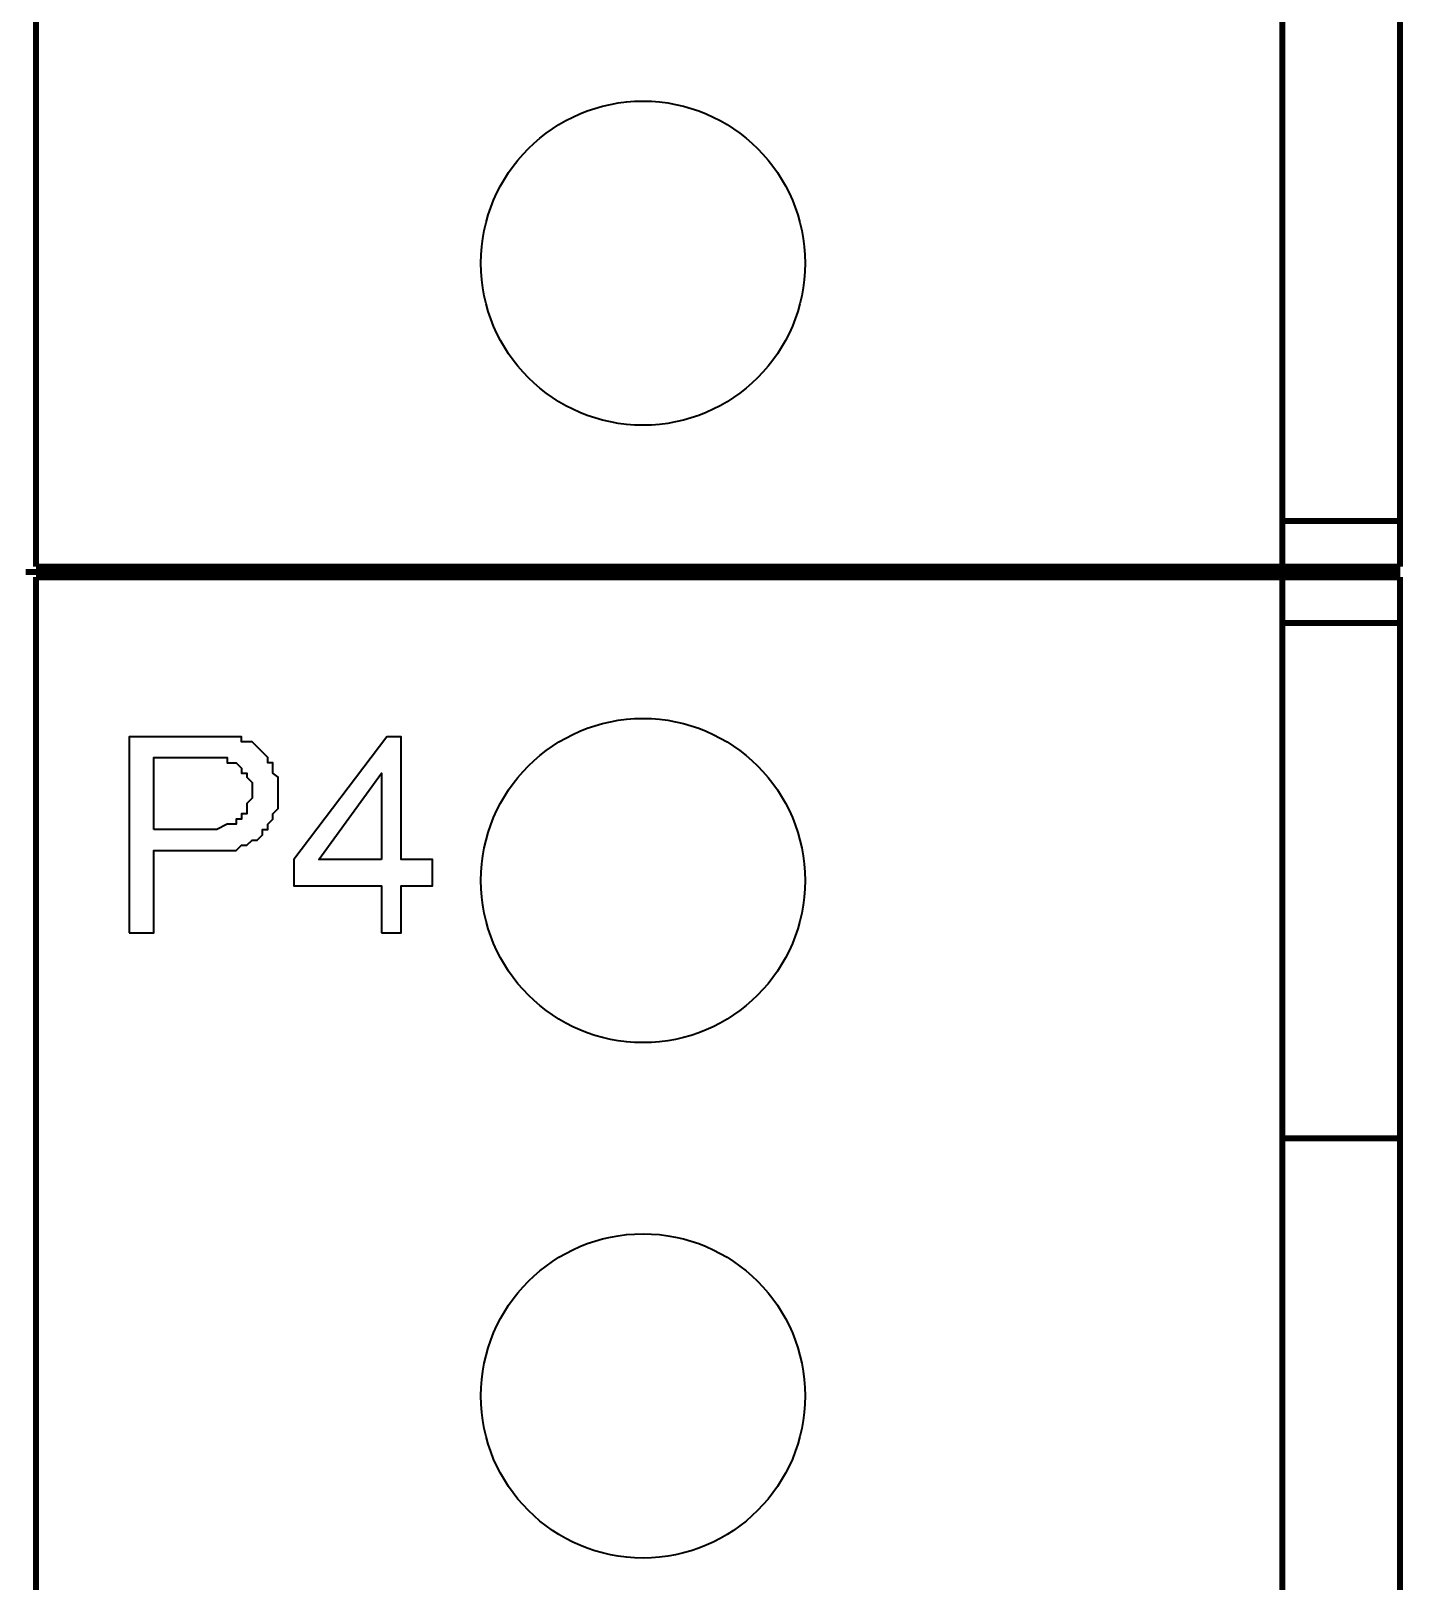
# Model space of a CAD drawing. Header units: millimetres. Extents: x -109 to -14.2, y -107.5 to -24.7.
# Drawn here: x -37.94 to -31.14, y -71.09 to -63.44 of the extents above; entities that cross this region are included whole.
import ezdxf

# ---------------------------------------------------------------- set-up
doc = ezdxf.new("R2010")
doc.units = ezdxf.units.MM
doc.header["$MEASUREMENT"] = 0
doc.layers.add('layer 1', color=7, linetype='Continuous')
doc.styles.get("Standard").update_dxf_attribs({"font": 'Deng.ttf'})
doc.dimstyles.get("Standard").update_dxf_attribs({"dimscale": 20, "dimtxt": 0.18, "dimasz": 0.18, "dimexe": 0.18, "dimexo": 0.0625, "dimgap": 0.09, "dimtad": 0, "dimtih": 1, "dimtoh": 1, "dimdec": 1, "dimzin": 0, "dimdsep": 46, "dimtxsty": 'Standard', "dimcen": 0.09, "dimadec": 0, "dimazin": 0, "dimtfac": 1, "dimtdec": 1, "dimtofl": 0, "dimtmove": 0, "dimatfit": 3, "dimfxl": 1, "dimtolj": 1, "dimtzin": 0, "dimarcsym": 0})

# ---------------------------------------------------------------- blocks, each defined once
blk = doc.blocks.new('*D3')
at = {"color": 0, "lineweight": -2, "transparency": 16777216}
for p, q in [((-32.0652, -34.6167), (-15.3886, -34.6167)), ((-18.9886, -38.2167), (-18.9886, -62.3458)), ((-18.9886, -94.0027), (-18.9886, -69.8736)), ((-32.0652, -97.6027), (-15.3886, -97.6027))]:
    blk.add_line(p, q, dxfattribs=at)
at = {"color": 0, "transparency": 16777216}
for points in [[(-19.5886, -38.2167), (-18.3886, -38.2167), (-18.9886, -34.6167)], [(-19.5886, -94.0027), (-18.3886, -94.0027), (-18.9886, -97.6027)]]:
    blk.add_solid(points, dxfattribs=at)
at = {"layer": 'Defpoints', "color": 0, "transparency": 16777216}
for p in [(-33.3152, -34.6167), (-33.3152, -97.6027), (-18.9886, -97.6027)]:
    blk.add_point(p, dxfattribs=at)
at = {"color": 0, "transparency": 16777216, "insert": (-18.9886, -66.1097), "char_height": 3.6, "attachment_point": 5}
blk.add_mtext('\\A1;63.0', dxfattribs=at)

msp = doc.modelspace()

# ---------------------------------------------------------------- linework, layer by layer
at = {"layer": 'layer 1', "color": 0}
for centre in [(-34.9214, -64.5867), (-34.9214, -67.6327), (-34.9214, -70.1754)]:
    msp.add_ellipse(centre, major_axis=(0, 0.7998), ratio=1, dxfattribs=at)
at = {"layer": 'layer 1', "color": 0, "lineweight": 80}
for points in [[(-37.9157, -66.0839), (-37.9157, -66.0839), (-37.9157, -40.2312), (-37.9157, -40.2312)], [(-31.7656, -66.0839), (-31.7656, -66.0839), (-31.7656, -40.2312), (-31.7656, -40.2312)], [(-31.1848, -66.0839), (-31.1848, -66.0839), (-31.1848, -40.2312), (-31.1848, -40.2312)], [(-31.7657, -65.858), (-31.7657, -65.858), (-31.1849, -65.858), (-31.1849, -65.858)], [(-37.9674, -66.1097), (-37.9674, -66.1097), (-31.1848, -66.1097), (-31.1848, -66.1097)], [(-37.9157, -66.0839), (-37.9157, -66.0839), (-31.1848, -66.0839), (-31.1848, -66.0839)], [(-37.9157, -91.9882), (-37.9157, -91.9882), (-37.9157, -66.1355), (-37.9157, -66.1355)], [(-37.9157, -66.1355), (-37.9157, -66.1355), (-31.1848, -66.1355), (-31.1848, -66.1355)], [(-31.7656, -91.9882), (-31.7656, -91.9882), (-31.7656, -66.1355), (-31.7656, -66.1355)], [(-31.1848, -91.9882), (-31.1848, -91.9882), (-31.1848, -66.1355), (-31.1848, -66.1355)], [(-31.7657, -66.3614), (-31.7657, -66.3614), (-31.1849, -66.3614), (-31.1849, -66.3614)], [(-31.7657, -68.904), (-31.7657, -68.904), (-31.1849, -68.904), (-31.1849, -68.904)]]:
    msp.add_open_spline(points, degree=3, dxfattribs=at)
at = {"layer": 'layer 1', "color": 0}
for points, knots in [([(-37.4575, -67.8908), (-37.4575, -67.8908), (-37.4575, -66.9228), (-37.4575, -66.9228), (-37.4575, -66.9228), (-37.4575, -66.9228), (-37.1026, -66.9228), (-37.1026, -66.9228), (-37.1026, -66.9228), (-37.0445, -66.9228), (-36.9864, -66.9228), (-36.9284, -66.9228), (-36.9284, -66.9228), (-36.9284, -66.9228), (-36.9026, -66.9228), (-36.9026, -66.9228), (-36.9026, -66.9228), (-36.9026, -66.9228), (-36.9026, -66.9486), (-36.9026, -66.9486), (-36.9026, -66.9486), (-36.9026, -66.9486), (-36.8509, -66.9486), (-36.8509, -66.9486), (-36.8509, -66.9486), (-36.8509, -66.9486), (-36.7735, -67.0261), (-36.7735, -67.0261), (-36.7735, -67.0261), (-36.7735, -67.0261), (-36.7735, -67.0519), (-36.7735, -67.0519), (-36.7735, -67.0519), (-36.7735, -67.0519), (-36.7477, -67.0519), (-36.7477, -67.0519), (-36.7477, -67.0519), (-36.7477, -67.0519), (-36.7477, -67.1035), (-36.7477, -67.1035), (-36.7477, -67.1035), (-36.7477, -67.1035), (-36.7218, -67.1229), (-36.7218, -67.1229), (-36.7218, -67.1229), (-36.7218, -67.1229), (-36.7218, -67.2778), (-36.7218, -67.2778), (-36.7218, -67.2778), (-36.7218, -67.2778), (-36.7477, -67.3036), (-36.7477, -67.3036), (-36.7477, -67.3036), (-36.7477, -67.3036), (-36.7477, -67.3294), (-36.7477, -67.3294), (-36.7477, -67.3294), (-36.7477, -67.3294), (-36.7735, -67.3552), (-36.7735, -67.3552), (-36.7735, -67.3552), (-36.7735, -67.3552), (-36.7735, -67.381), (-36.7735, -67.381), (-36.7735, -67.381), (-36.7735, -67.381), (-36.7993, -67.381), (-36.7993, -67.381), (-36.7993, -67.381), (-36.7993, -67.381), (-36.7993, -67.4068), (-36.7993, -67.4068), (-36.7993, -67.4068), (-36.7993, -67.4068), (-36.8251, -67.4327), (-36.8251, -67.4327), (-36.8251, -67.4327), (-36.8251, -67.4327), (-36.8509, -67.4327), (-36.8509, -67.4327), (-36.8509, -67.4327), (-36.8509, -67.4327), (-36.8767, -67.4585), (-36.8767, -67.4585), (-36.8767, -67.4585), (-36.8767, -67.4585), (-36.9026, -67.4585), (-36.9026, -67.4585), (-36.9026, -67.4585), (-36.9026, -67.4585), (-36.9284, -67.4843), (-36.9284, -67.4843), (-36.9284, -67.4843), (-36.9284, -67.4843), (-37.3349, -67.4843), (-37.3349, -67.4843), (-37.3349, -67.4843), (-37.3349, -67.4843), (-37.3349, -67.8908), (-37.3349, -67.8908), (-37.3349, -67.8908), (-37.3349, -67.8908), (-37.4575, -67.8908), (-37.4575, -67.8908)], [0, 0, 0, 0, 0.037037, 0.037037, 0.037037, 0.037037, 0.074074, 0.074074, 0.074074, 0.074074, 0.111111, 0.111111, 0.111111, 0.111111, 0.148148, 0.148148, 0.148148, 0.148148, 0.185185, 0.185185, 0.185185, 0.185185, 0.222222, 0.222222, 0.222222, 0.222222, 0.259259, 0.259259, 0.259259, 0.259259, 0.296296, 0.296296, 0.296296, 0.296296, 0.333333, 0.333333, 0.333333, 0.333333, 0.37037, 0.37037, 0.37037, 0.37037, 0.407407, 0.407407, 0.407407, 0.407407, 0.444444, 0.444444, 0.444444, 0.444444, 0.481481, 0.481481, 0.481481, 0.481481, 0.518519, 0.518519, 0.518519, 0.518519, 0.555556, 0.555556, 0.555556, 0.555556, 0.592593, 0.592593, 0.592593, 0.592593, 0.62963, 0.62963, 0.62963, 0.62963, 0.666667, 0.666667, 0.666667, 0.666667, 0.703704, 0.703704, 0.703704, 0.703704, 0.740741, 0.740741, 0.740741, 0.740741, 0.777778, 0.777778, 0.777778, 0.777778, 0.814815, 0.814815, 0.814815, 0.814815, 0.851852, 0.851852, 0.851852, 0.851852, 0.888889, 0.888889, 0.888889, 0.888889, 0.925926, 0.925926, 0.925926, 0.925926, 1, 1, 1, 1]), ([(-36.2121, -67.8908), (-36.2121, -67.8908), (-36.2121, -67.6585), (-36.2121, -67.6585), (-36.2121, -67.6585), (-36.2121, -67.6585), (-36.6445, -67.6585), (-36.6445, -67.6585), (-36.6445, -67.6585), (-36.6445, -67.6585), (-36.6445, -67.5295), (-36.6445, -67.5295), (-36.6445, -67.5295), (-36.6445, -67.5295), (-36.1863, -66.9228), (-36.1863, -66.9228), (-36.1863, -66.9228), (-36.1863, -66.9228), (-36.1153, -66.9228), (-36.1153, -66.9228), (-36.1153, -66.9228), (-36.1153, -66.9228), (-36.1153, -67.5295), (-36.1153, -67.5295), (-36.1153, -67.5295), (-36.1153, -67.5295), (-35.9605, -67.5295), (-35.9605, -67.5295), (-35.9605, -67.5295), (-35.9605, -67.5295), (-35.9605, -67.6585), (-35.9605, -67.6585), (-35.9605, -67.6585), (-35.9605, -67.6585), (-36.1153, -67.6585), (-36.1153, -67.6585), (-36.1153, -67.6585), (-36.1153, -67.6585), (-36.1153, -67.8908), (-36.1153, -67.8908), (-36.1153, -67.8908), (-36.1153, -67.8908), (-36.2121, -67.8908), (-36.2121, -67.8908)], [0, 0, 0, 0, 0.083333, 0.083333, 0.083333, 0.083333, 0.166667, 0.166667, 0.166667, 0.166667, 0.25, 0.25, 0.25, 0.25, 0.333333, 0.333333, 0.333333, 0.333333, 0.416667, 0.416667, 0.416667, 0.416667, 0.5, 0.5, 0.5, 0.5, 0.583333, 0.583333, 0.583333, 0.583333, 0.666667, 0.666667, 0.666667, 0.666667, 0.75, 0.75, 0.75, 0.75, 0.833333, 0.833333, 0.833333, 0.833333, 1, 1, 1, 1]), ([(-37.3349, -67.381), (-37.3349, -67.381), (-37.0252, -67.381), (-37.0252, -67.381), (-37.0252, -67.381), (-37.0252, -67.381), (-36.9735, -67.3552), (-36.9735, -67.3552), (-36.9735, -67.3552), (-36.9735, -67.3552), (-36.9284, -67.3552), (-36.9284, -67.3552), (-36.9284, -67.3552), (-36.9284, -67.3552), (-36.9284, -67.3294), (-36.9284, -67.3294), (-36.9284, -67.3294), (-36.9284, -67.3294), (-36.9026, -67.3294), (-36.9026, -67.3294), (-36.9026, -67.3294), (-36.9026, -67.3294), (-36.9026, -67.3036), (-36.9026, -67.3036), (-36.9026, -67.3036), (-36.9026, -67.3036), (-36.8767, -67.3036), (-36.8767, -67.3036), (-36.8767, -67.3036), (-36.8767, -67.3036), (-36.8767, -67.2519), (-36.8767, -67.2519), (-36.8767, -67.2519), (-36.8767, -67.2519), (-36.8509, -67.2262), (-36.8509, -67.2262), (-36.8509, -67.2262), (-36.8509, -67.2262), (-36.8509, -67.1487), (-36.8509, -67.1487), (-36.8509, -67.1487), (-36.8509, -67.1487), (-36.8767, -67.1229), (-36.8767, -67.1229), (-36.8767, -67.1229), (-36.8767, -67.1229), (-36.8767, -67.1035), (-36.8767, -67.1035), (-36.8767, -67.1035), (-36.8767, -67.1035), (-36.9026, -67.1035), (-36.9026, -67.1035), (-36.9026, -67.1035), (-36.9026, -67.1035), (-36.9026, -67.0777), (-36.9026, -67.0777), (-36.9026, -67.0777), (-36.9026, -67.0777), (-36.9284, -67.0519), (-36.9284, -67.0519), (-36.9284, -67.0519), (-36.9284, -67.0519), (-36.9735, -67.0519), (-36.9735, -67.0519), (-36.9735, -67.0519), (-36.9735, -67.0519), (-36.9735, -67.0261), (-36.9735, -67.0261), (-36.9735, -67.0261), (-36.9735, -67.0261), (-37.3349, -67.0261), (-37.3349, -67.0261), (-37.3349, -67.0261), (-37.3349, -67.0261), (-37.3349, -67.381), (-37.3349, -67.381)], [0, 0, 0, 0, 0.05, 0.05, 0.05, 0.05, 0.1, 0.1, 0.1, 0.1, 0.15, 0.15, 0.15, 0.15, 0.2, 0.2, 0.2, 0.2, 0.25, 0.25, 0.25, 0.25, 0.3, 0.3, 0.3, 0.3, 0.35, 0.35, 0.35, 0.35, 0.4, 0.4, 0.4, 0.4, 0.45, 0.45, 0.45, 0.45, 0.5, 0.5, 0.5, 0.5, 0.55, 0.55, 0.55, 0.55, 0.6, 0.6, 0.6, 0.6, 0.65, 0.65, 0.65, 0.65, 0.7, 0.7, 0.7, 0.7, 0.75, 0.75, 0.75, 0.75, 0.8, 0.8, 0.8, 0.8, 0.85, 0.85, 0.85, 0.85, 0.9, 0.9, 0.9, 0.9, 1, 1, 1, 1]), ([(-36.2121, -67.5295), (-36.2121, -67.5295), (-36.2121, -67.1035), (-36.2121, -67.1035), (-36.2121, -67.1035), (-36.2121, -67.1035), (-36.5219, -67.5295), (-36.5219, -67.5295), (-36.5219, -67.5295), (-36.5219, -67.5295), (-36.2121, -67.5295), (-36.2121, -67.5295)], [0, 0, 0, 0, 0.25, 0.25, 0.25, 0.25, 0.5, 0.5, 0.5, 0.5, 1, 1, 1, 1])]:
    msp.add_open_spline(points, degree=3, knots=knots, dxfattribs=at)

# ---------------------------------------------------------------- dimensions: what is measured, and where the dimension line sits
dim = msp.add_linear_dim(base=(-18.9886, -97.6027), p1=(-33.3152, -34.6167), p2=(-33.3152, -97.6027), angle=90, dimstyle='Standard')
dim.commit()
dim.dimension.update_dxf_attribs({"geometry": '*D3', "text_midpoint": (-18.9886, -66.1097)})

doc.saveas('drawing.dxf')
